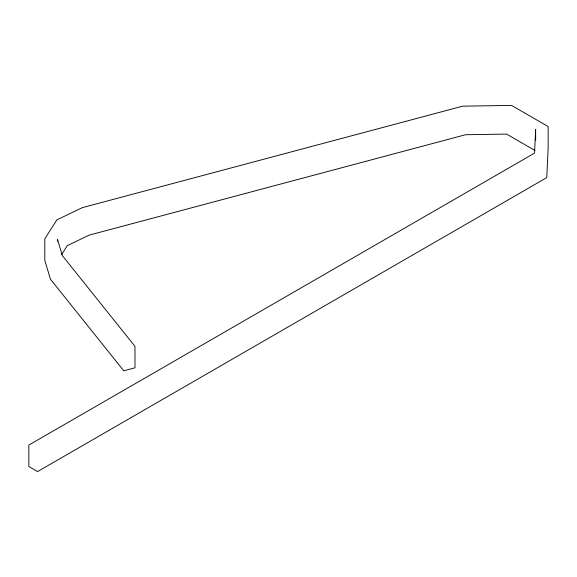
<?xml version="1.0" encoding="UTF-8"?>
<svg xmlns="http://www.w3.org/2000/svg" width="577" height="577" viewBox="0 0 577 577"><rect width="100%" height="100%" fill="white"/><g stroke="black" fill="none" stroke-linecap="round" stroke-linejoin="round"><path stroke-width="0.87" d="M61.732 254.392L67.314 245.629L89.067 235.164L465.531 134.73L506.599 134.095L534.879 150.424M535.644 140.139L535.644 129.407L534.547 153.114L28.85 445.076L28.85 466.533L37.592 471.582L546.772 177.608L548.15 147.986L548.15 126.529L511.583 105.418L462.653 106.175L82.403 207.619L56.856 219.909L44.79 238.842L44.79 260.299L50.451 279.218L123.759 370.809L134.982 367.816L134.982 346.359L62.359 255.618L57.541 239.513L57.541 241.301"/></g></svg>
